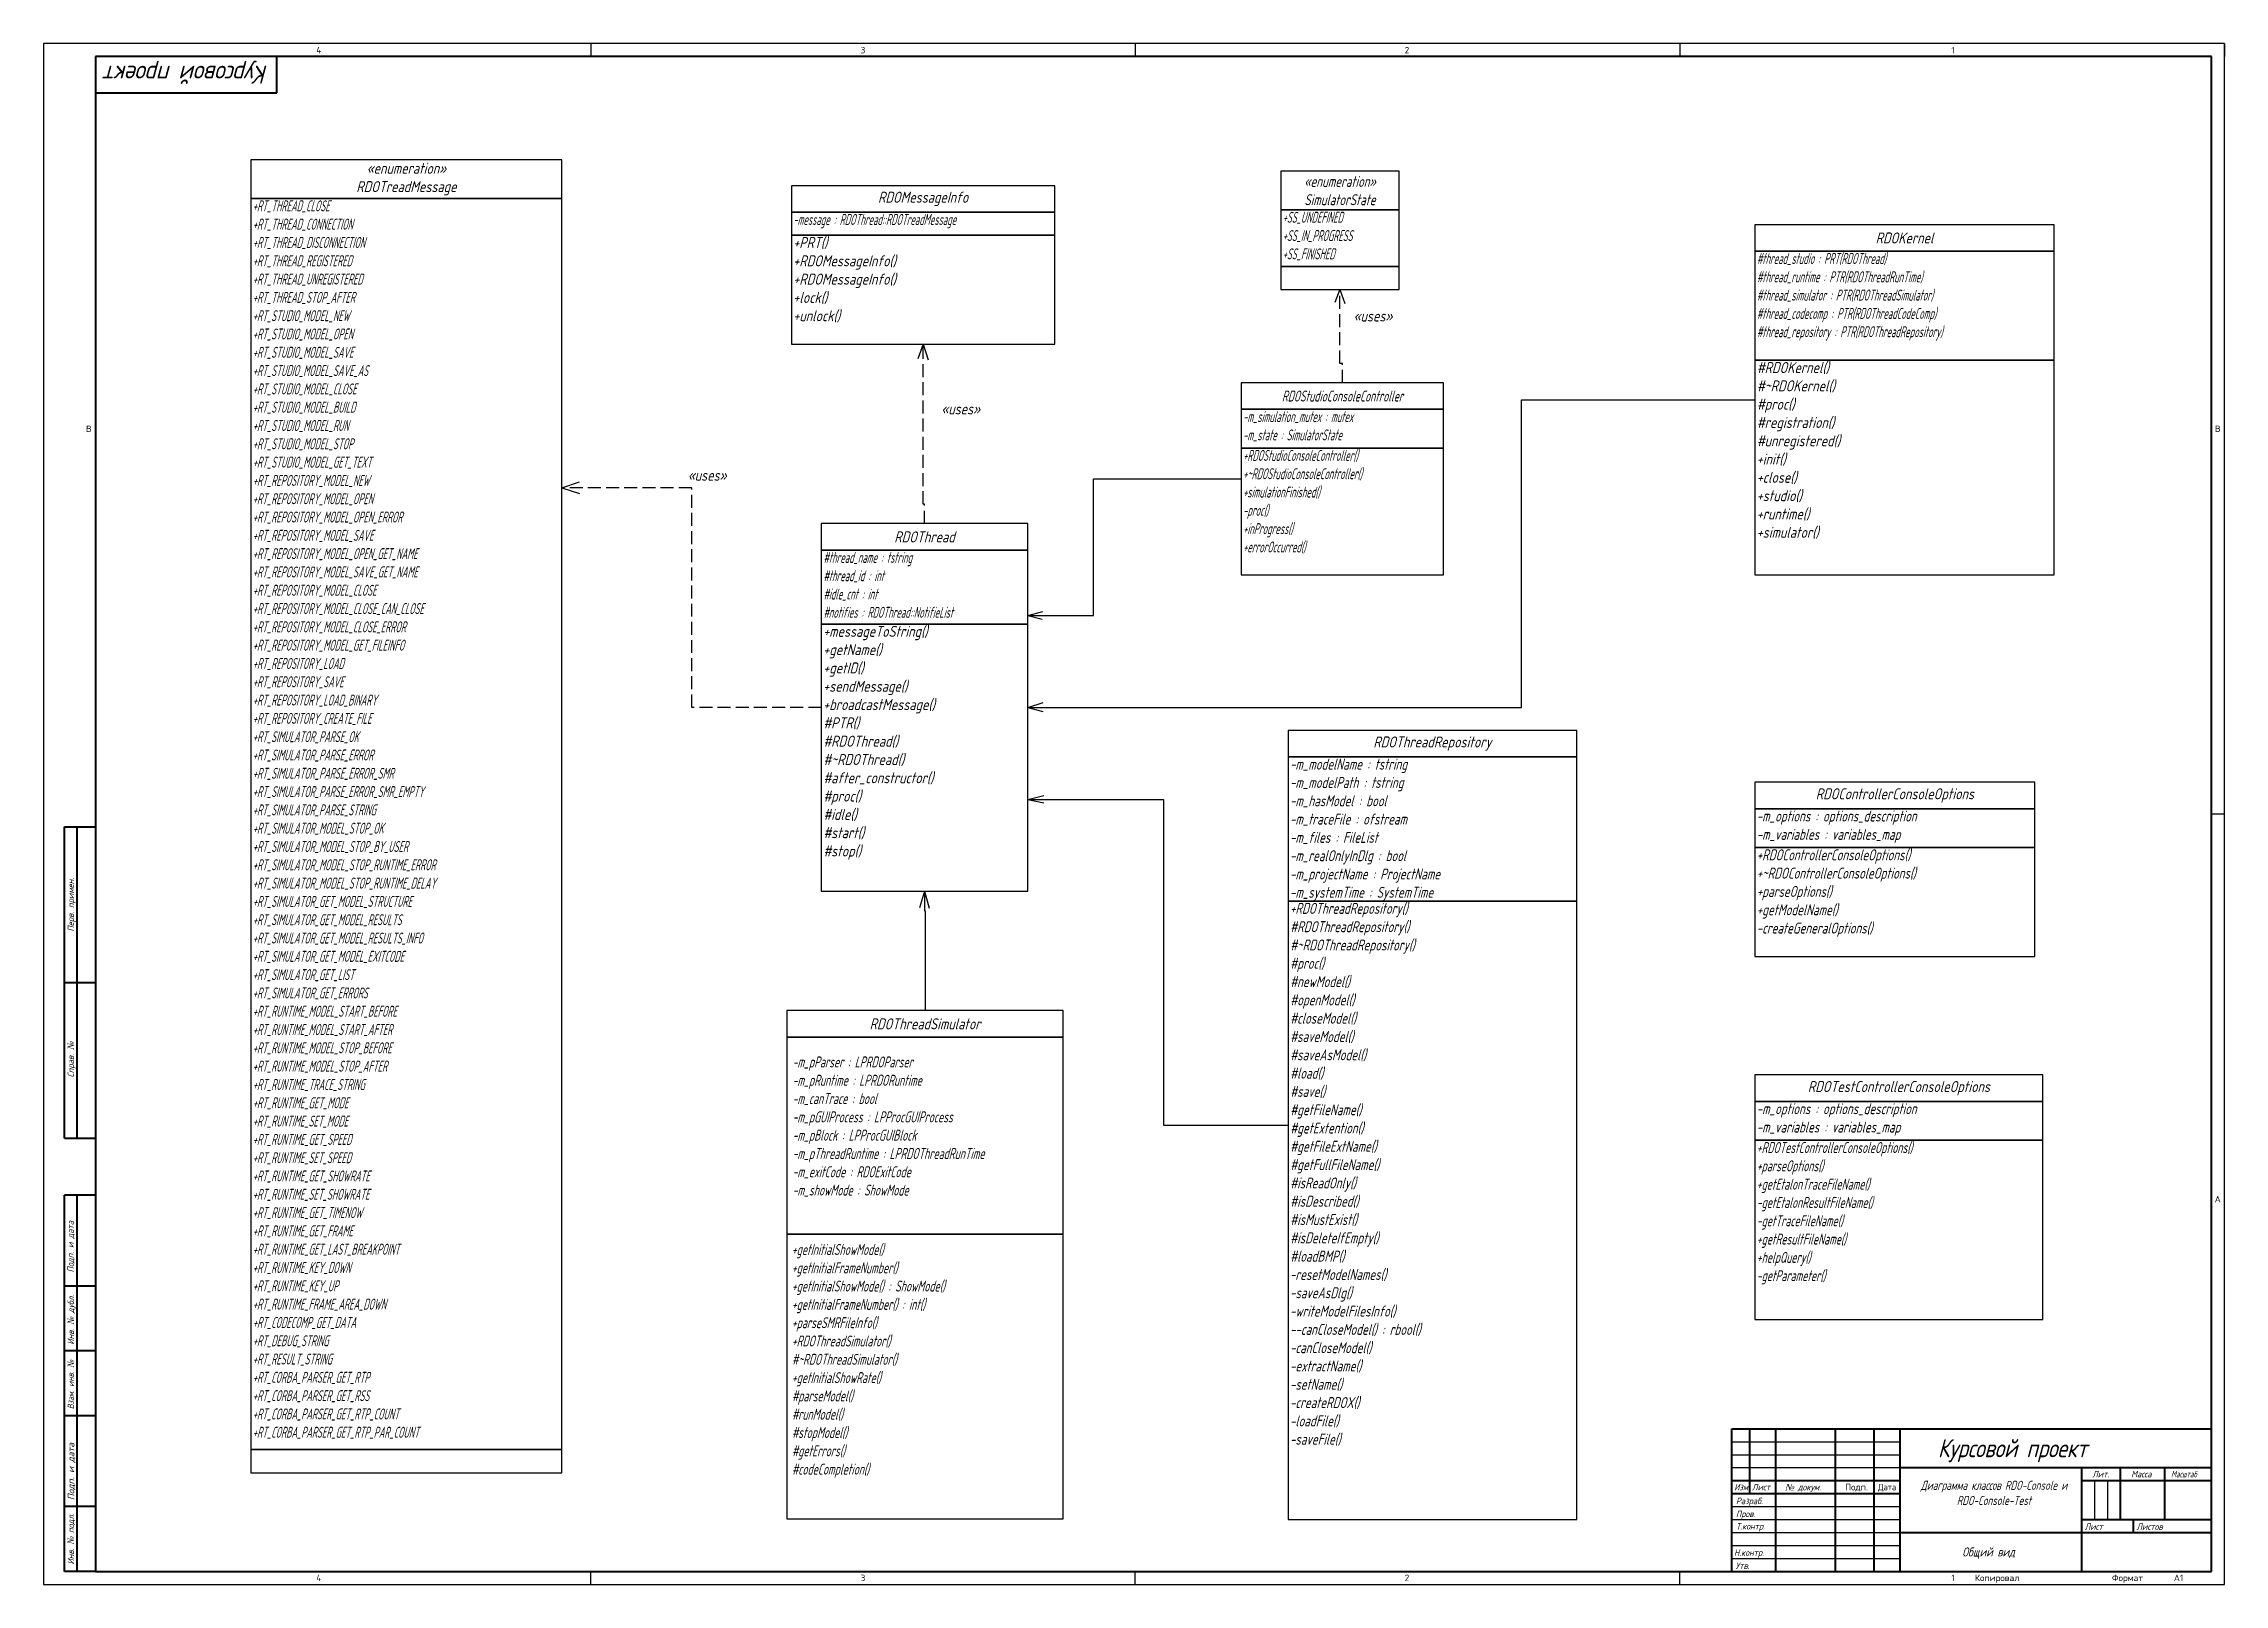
# Model space of a CAD drawing. Header units: millimetres. Extents: x 17 to 1994, y 648 to 1249.
# Drawn here: x 1153 to 1994, y 648 to 1242 of the extents above; entities that cross this region are included whole.
import ezdxf

# ---------------------------------------------------------------- set-up
doc = ezdxf.new("R2010")
doc.units = ezdxf.units.MM
doc.linetypes.add('GOST2.303 4', pattern=[7, 5, -2, 0])
doc.styles.add('GOST 2.304', font='CS_Gost2304.shx', dxfattribs={"oblique": 15})
doc.styles.get("Standard").update_dxf_attribs({"font": 'times.ttf', "oblique": 15})

msp = doc.modelspace()

# ---------------------------------------------------------------- linework, layer by layer
for p, q in [((1652.94, 1147.02), (1650.99, 1141.92)), ((1652.94, 1147.02), (1654.77, 1141.57)), ((1492.18, 1125.86), (1490.2, 1120.24)), ((1492.18, 1125.86), (1494.2, 1119.82)), ((1352.9, 1070.47), (1359.62, 1072.88)), ((1352.9, 1070.47), (1359.71, 1068.39)), ((1532.52, 1021.29), (1538.41, 1022.82)), ((1532.52, 1021.29), (1538.13, 1019.87)), ((1532.52, 985.86), (1538.5, 987.75)), ((1532.52, 985.86), (1538.34, 984.28)), ((1532.52, 950.43), (1538.78, 951.93)), ((1532.52, 950.43), (1538.69, 949.09)), ((1492.73, 915), (1490.84, 908.66)), ((1492.73, 915), (1494.57, 908.42))]:
    msp.add_line(p, q)
at = {"color": 1, "linetype": 'Continuous', "lineweight": 25, "extrusion": (0, 1, 0)}
for points, elevation in [([(-1994.02, 0), (-1153.02, 0)], 1241.78), ([(-1994.02, 0), (-1989.02, 0)], 944.78), ([(-1804.02, 0), (-1869.02, 0)], 702.78), ([(-1804.02, 0), (-1869.02, 0)], 697.78), ([(-1804.02, 0), (-1869.02, 0)], 692.78), ([(-1804.02, 0), (-1869.02, 0)], 677.78), ([(-1804.02, 0), (-1869.02, 0)], 672.78), ([(-1804.02, 0), (-1869.02, 0)], 667.78), ([(-1804.02, 0), (-1869.02, 0)], 662.78), ([(-1804.02, 0), (-1869.02, 0)], 657.78), ([(-1153.02, 0), (-1994.02, 0)], 647.78)]:
    msp.add_lwpolyline(points, dxfattribs=dict(at, elevation=elevation))
at = {"color": 1, "linetype": 'Continuous', "lineweight": 25, "extrusion": (1, 0, 0)}
for points, elevation in [([(1241.78, 0), (647.78, 0)], 1153.02), ([(1241.78, 0), (1236.78, 0)], 1364.02), ([(1241.78, 0), (1236.78, 0)], 1574.02), ([(1241.78, 0), (1236.78, 0)], 1784.02), ([(647.78, 0), (1241.78, 0)], 1994.02), ([(1241.78, 0), (1236.78, 0)], 1994.02), ([(672.78, 0), (687.78, 0)], 1944.02), ([(672.78, 0), (687.78, 0)], 1949.02), ([(647.78, 0), (652.78, 0)], 1364.02), ([(647.78, 0), (652.78, 0)], 1574.02), ([(647.78, 0), (652.78, 0)], 1784.02), ([(647.78, 0), (652.78, 0)], 1994.02)]:
    msp.add_lwpolyline(points, dxfattribs=dict(at, elevation=elevation))
at = {"color": 7, "linetype": 'Continuous', "lineweight": 60, "extrusion": (0, 1, 0)}
for points, elevation in [([(-1989.02, 0), (-1173.02, 0)], 1236.78), ([(-1243.02, 0), (-1173.02, 0)], 1236.78), ([(-1173.02, 0), (-1243.02, 0)], 1222.78), ([(-1161.02, 0), (-1173.02, 0)], 939.78), ([(-1161.02, 0), (-1173.02, 0)], 879.78), ([(-1161.02, 0), (-1173.02, 0)], 819.78), ([(-1173.02, 0), (-1161.02, 0)], 797.78), ([(-1173.02, 0), (-1161.02, 0)], 762.78), ([(-1173.02, 0), (-1161.02, 0)], 737.78), ([(-1173.02, 0), (-1161.02, 0)], 712.78), ([(-1804.02, 0), (-1989.02, 0)], 707.78), ([(-1869.02, 0), (-1989.02, 0)], 692.78), ([(-1804.02, 0), (-1869.02, 0)], 687.78), ([(-1804.02, 0), (-1869.02, 0)], 682.78), ([(-1939.02, 0), (-1989.02, 0)], 687.78), ([(-1173.02, 0), (-1161.02, 0)], 677.78), ([(-1869.02, 0), (-1989.02, 0)], 667.78), ([(-1939.02, 0), (-1989.02, 0)], 672.78), ([(-1173.02, 0), (-1161.02, 0)], 652.78), ([(-1173.02, 0), (-1989.02, 0)], 652.78), ([(-1804.02, 0), (-1989.02, 0)], 652.78)]:
    msp.add_lwpolyline(points, dxfattribs=dict(at, elevation=elevation))
at = {"color": 7, "linetype": 'Continuous', "lineweight": 60, "extrusion": (1, 0, 0)}
for points, elevation in [([(1236.78, 0), (652.78, 0)], 1173.02), ([(1236.78, 0), (1222.78, 0)], 1173.02), ([(1222.78, 0), (1236.78, 0)], 1243.02), ([(652.78, 0), (1236.78, 0)], 1989.02), ([(652.78, 0), (707.78, 0)], 1804.02), ([(682.78, 0), (707.78, 0)], 1811.02), ([(652.78, 0), (707.78, 0)], 1821.02), ([(652.78, 0), (707.78, 0)], 1844.02), ([(652.78, 0), (707.78, 0)], 1859.02), ([(652.78, 0), (707.78, 0)], 1869.02), ([(652.78, 0), (707.78, 0)], 1989.02), ([(652.78, 0), (692.78, 0)], 1939.02), ([(672.78, 0), (692.78, 0)], 1954.02), ([(672.78, 0), (692.78, 0)], 1971.02), ([(667.78, 0), (672.78, 0)], 1959.02)]:
    msp.add_lwpolyline(points, dxfattribs=dict(at, elevation=elevation))
at = {"color": 7, "linetype": 'Continuous'}
for points in [[(1232.94, 1182.06), (1352.9, 1182.06), (1352.9, 1197.02), (1232.94, 1197.02)], [(1441.41, 1176.82), (1542.94, 1176.82), (1542.94, 1187.02), (1441.41, 1187.02)], [(1630.11, 1177.65), (1675.77, 1177.65), (1675.77, 1192.61), (1630.11, 1192.61)], [(1232.94, 699.74), (1352.9, 699.74), (1352.9, 1182.06), (1232.94, 1182.06)], [(1630.11, 1155.92), (1675.77, 1155.92), (1675.77, 1177.65), (1630.11, 1177.65)], [(1441.41, 1167.92), (1542.94, 1167.92), (1542.94, 1176.82), (1441.41, 1176.82)], [(1812.94, 1161.76), (1928.4, 1161.76), (1928.4, 1171.96), (1812.94, 1171.96)], [(1441.41, 1125.86), (1542.94, 1125.86), (1542.94, 1167.92), (1441.41, 1167.92)], [(1812.94, 1119.71), (1928.4, 1119.71), (1928.4, 1161.76), (1812.94, 1161.76)], [(1630.11, 1147.02), (1675.77, 1147.02), (1675.77, 1155.92), (1630.11, 1155.92)], [(1812.94, 1037.02), (1928.4, 1037.02), (1928.4, 1119.71), (1812.94, 1119.71)], [(1614.85, 1100.81), (1692.94, 1100.81), (1692.94, 1111.01), (1614.85, 1111.01)], [(1614.85, 1085.84), (1692.94, 1085.84), (1692.94, 1100.81), (1614.85, 1100.81)], [(1614.85, 1037.02), (1692.94, 1037.02), (1692.94, 1085.84), (1614.85, 1085.84)], [(1452.94, 1046.52), (1532.52, 1046.52), (1532.52, 1056.72), (1452.94, 1056.72)], [(1452.94, 1018.02), (1532.52, 1018.02), (1532.52, 1046.52), (1452.94, 1046.52)], [(1452.94, 915), (1532.52, 915), (1532.52, 1018.02), (1452.94, 1018.02)], [(1632.94, 966.82), (1744.27, 966.82), (1744.27, 977.02), (1632.94, 977.02)], [(1632.94, 911.22), (1744.27, 911.22), (1744.27, 966.82), (1632.94, 966.82)], [(1812.94, 946.82), (1920.94, 946.82), (1920.94, 957.02), (1812.94, 957.02)], [(1812.94, 931.86), (1920.94, 931.86), (1920.94, 946.82), (1812.94, 946.82)], [(1812.94, 889.8), (1920.94, 889.8), (1920.94, 931.86), (1812.94, 931.86)], [(1632.94, 672.74), (1744.27, 672.74), (1744.27, 911.22), (1632.94, 911.22)], [(1439.69, 858.77), (1546.2, 858.77), (1546.2, 868.97), (1439.69, 868.97)], [(1439.69, 782.85), (1546.2, 782.85), (1546.2, 858.77), (1439.69, 858.77)], [(1812.94, 833.97), (1924.04, 833.97), (1924.04, 844.17), (1812.94, 844.17)], [(1812.94, 819.01), (1924.04, 819.01), (1924.04, 833.97), (1812.94, 833.97)], [(1812.94, 749.86), (1924.04, 749.86), (1924.04, 819.01), (1812.94, 819.01)], [(1439.69, 673.06), (1546.2, 673.06), (1546.2, 782.85), (1439.69, 782.85)], [(1232.94, 690.84), (1352.9, 690.84), (1352.9, 699.74), (1232.94, 699.74)]]:
    msp.add_lwpolyline(points, close=True, dxfattribs=at)
at = {"color": 7, "linetype": 'GOST2.303 4'}
for points in [[(1653.9, 1111.01), (1653.9, 1118.51), (1652.94, 1118.51), (1652.94, 1147.02)], [(1492.73, 1056.72), (1492.73, 1064.22), (1492.18, 1064.22), (1492.18, 1125.86)], [(1452.94, 985.86), (1402.94, 985.86), (1402.94, 1070.47), (1352.9, 1070.47)]]:
    msp.add_lwpolyline(points, dxfattribs=at)
at = {"color": 7, "linetype": 'Continuous'}
for points in [[(1532.52, 985.86), (1722.94, 985.86), (1722.94, 1104.49), (1812.94, 1104.49)], [(1532.52, 1021.29), (1557.94, 1021.29), (1557.94, 1074.01), (1614.85, 1074.01)], [(1532.52, 950.43), (1584.94, 950.43), (1584.94, 824.88), (1632.94, 824.88)], [(1492.73, 915), (1492.73, 907.5), (1492.94, 907.5), (1492.94, 868.97)]]:
    msp.add_lwpolyline(points, dxfattribs=at)
at = {"color": 7, "linetype": 'Continuous', "lineweight": 60, "extrusion": (1, 1.77636e-16, 0)}
for elevation in [1161.02, 1166.02]:
    msp.add_lwpolyline([(819.78, 0), (939.78, 0)], dxfattribs=dict(at, elevation=elevation))
at = {"color": 7, "linetype": 'Continuous', "lineweight": 60}
msp.add_lwpolyline([(1173.02, 939.78), (1173.02, 819.78)], dxfattribs=at)
at = {"color": 7, "linetype": 'Continuous', "lineweight": 60, "extrusion": (1, 1.96012e-16, 0)}
for points, elevation in [([(652.78, 0), (797.78, 0)], 1161.02), ([(652.78, 0), (797.78, 0)], 1166.02), ([(797.78, 0), (652.78, 0)], 1173.02)]:
    msp.add_lwpolyline(points, dxfattribs=dict(at, elevation=elevation))

# ---------------------------------------------------------------- texts
at = {"color": 1, "linetype": 'Continuous', "lineweight": 25, "attachment_point": 1, "style": 'GOST 2.304'}
for s, insert, char_height, width in [('\\Fsimplex.shx;\\W1.0000000000;\\Q0.2617993878;\\T1.0000000000;\\o\\l4', (1258.18, 1240.53), 2.5, 4.3068), ('\\Fsimplex.shx;\\W1.0000000000;\\Q0.2617993878;\\T1.0000000000;\\o\\l3', (1468.06, 1240.53), 2.5, 4.611), ('\\Fsimplex.shx;\\W1.0000000000;\\Q0.2617993878;\\T1.0000000000;\\o\\l2', (1677.89, 1240.53), 2.5, 4.611), ('\\Fsimplex.shx;\\W1.0000000000;\\Q0.2617993878;\\T1.0000000000;\\o\\l1', (1888.73, 1240.53), 2.5, 3.2439), ('\\Fsimplex.shx;\\W1.0000000000;\\Q0.2617993878;\\T1.0000000000;\\o\\lB', (1169.37, 1094.53), 2.5, 4.73), ('\\Fsimplex.shx;\\W1.0000000000;\\Q0.2617993878;\\T1.0000000000;\\o\\lB', (1990.37, 1094.53), 2.5, 4.73), ('\\Fsimplex.shx;\\W1.0000000000;\\Q0.2617993878;\\T1.0000000000;\\o\\lA', (1990.27, 797.53), 2.5, 4.4258), ('Курсовой проект', (1883.54, 703.78), 7, 101.4577), ('Лит.', (1943.08, 691.53), 2.5, 11.1477), ('Масса', (1958.06, 691.53), 2.5, 13.973), ('{\\W0.8;Масштаб}', (1973.46, 691.53), 2.5, 19.2666), ('Разраб.', (1805.65, 681.2), 2.5, 15.9096), ('{\\Fsimplex|c204;\\Q15;\\W0.8;Лист}', (1811.87, 686.53), 2.5, 11.5444), ('{\\fTimes New Roman|b0|i0|c204|p18;№} докум.', (1824.43, 686.53), 2.5, 17.9016), ('\\Fsimplex.shx;\\W1.0000000000;\\Q0.2617993878;\\T1.0000000000;\\o\\lПодп.', (1847.75, 686.53), 2.5, 12.2192), ('\\Fsimplex.shx;\\W0.8000000000;\\Q0.2617993878;\\T1.0000000000;\\o\\lДата', (1860.48, 686.53), 2.5, 10.8567), ('Пров.', (1805.65, 676.2), 2.5, 12.2192), ('Т.контр.', (1805.7, 671.42), 2.5, 15.7279), ('Лист', (1940.14, 671.28), 2.5, 12.9016), ('Листов', (1960.14, 671.28), 2.5, 17.4254), ('Н{\\Fcs_gost2304|c186;.}контр{\\Fcs_gost2304|c186;.}', (1804.92, 661.26), 2.5, 17.6835), ('Утв.', (1805.53, 656.2), 2.5, 10.4335), ('Общий вид', (1892.95, 662.03), 3.5, 33.8716), ('\\Fsimplex.shx;\\W1.0000000000;\\Q0.2617993878;\\T1.0000000000;\\o\\l4', (1258.18, 651.53), 2.5, 4.3068), ('\\Fsimplex.shx;\\W1.0000000000;\\Q0.2617993878;\\T1.0000000000;\\o\\l3', (1468.06, 651.53), 2.5, 4.611), ('\\Fsimplex.shx;\\W1.0000000000;\\Q0.2617993878;\\T1.0000000000;\\o\\l2', (1677.89, 651.53), 2.5, 4.611), ('\\Fsimplex.shx;\\W1.0000000000;\\Q0.2617993878;\\T1.0000000000;\\o\\l1', (1888.73, 651.53), 2.5, 3.2439), ('\\Fsimplex.shx;\\W1.0000000000;\\Q0.2617993878;\\T1.0000000000;\\o\\lКопировал', (1897.79, 651.53), 2.5, 22.9016), ('\\Fsimplex.shx;\\W1.0000000000;\\Q0.2617993878;\\T1.0000000000;\\o\\lФормат', (1950.65, 651.53), 2.5, 18.2097), ('\\Fsimplex.shx;\\W1.0000000000;\\Q0.2617993878;\\T1.0000000000;\\o\\lA1', (1974.52, 651.53), 2.5, 6.4052)]:
    msp.add_mtext(s, dxfattribs=dict(at, insert=insert, char_height=char_height, width=width))
for s, insert, char_height, width, rotation in [('{\\Fsimplex|c204;\\Q15;\\W0.8464;Курсовой проект}', (1239.67, 1226.28), 7, 85.5825, 180), ('{\\Fsimplex|c204;\\Q15;\\W0.9;Перв. примен.}', (1162.27, 899.44), 2.5, 29.243, 90), ('{\\Fsimplex|c204;\\Q15;\\W0.9;Справ. \\fTimes New Roman|b0|i0|c204|p18;№}', (1162.27, 843.23), 2.5, 19.1729, 90), ('{\\Fsimplex|c204;\\Q15;\\W0.9;Подп. и дата}', (1162.15, 768.04), 2.5, 29.9254, 90), ('{\\Fsimplex|c204;\\Q15;\\W0.8;Инв. \\fTimes New Roman|b0|i0|c204|p18;№\\Fsimplex|c204; дубл.}', (1162.27, 740.2), 2.5, 26.0287, 90), ('{\\Fsimplex|c204;\\Q15;\\W0.7;Взам. инв. \\fTimes New Roman|b0|i0|c204|p18;№}', (1162.27, 715.3), 2.5, 21.7138, 90), ('{\\Fsimplex|c204;\\Q15;Подп. и дата}', (1162.35, 680.27), 2.5, 29.9254, 90), ('{\\Fsimplex|c204;\\Q15;\\W0.8;Инв. \\fTimes New Roman|b0|i0|c204|p18;№\\Fsimplex|c204; подл.}', (1162.27, 655.46), 2.5, 26.6239, 90)]:
    msp.add_mtext(s, dxfattribs=dict(at, insert=insert, char_height=char_height, width=width, rotation=rotation))
at = {"style": 'GOST 2.304'}
for s, insert, char_height, width, attachment_point in [('{\\C7;«enumeration»\\PRDOTreadMessage}', (1292.92, 1189.54), 4.2333, 119.9607, 5), ('{\\W0.9;\\C7;«enumeration»\\PSimulatorState}', (1652.94, 1185.13), 4.2333, 45.6625, 5), ('{\\W0.7;\\C7;+RT_THREAD_CLOSE\\P+RT_THREAD_CONNECTION\\P+RT_THREAD_DISCONNECTION\\P+RT_THREAD_REGISTERED\\P+RT_THREAD_UNREGISTERED\\P+RT_THREAD_STOP_AFTER\\P+RT_STUDIO_MODEL_NEW\\P+RT_STUDIO_MODEL_OPEN\\P+RT_STUDIO_MODEL_SAVE\\P+RT_STUDIO_MODEL_SAVE_AS\\P+RT_STUDIO_MODEL_CLOSE\\P+RT_STUDIO_MODEL_BUILD\\P+RT_STUDIO_MODEL_RUN\\P+RT_STUDIO_MODEL_STOP\\P+RT_STUDIO_MODEL_GET_TEXT\\P+RT_REPOSITORY_MODEL_NEW\\P+RT_REPOSITORY_MODEL_OPEN\\P+RT_REPOSITORY_MODEL_OPEN_ERROR\\P+RT_REPOSITORY_MODEL_SAVE\\P+RT_REPOSITORY_MODEL_OPEN_GET_NAME\\P+RT_REPOSITORY_MODEL_SAVE_GET_NAME\\P+RT_REPOSITORY_MODEL_CLOSE\\P+RT_REPOSITORY_MODEL_CLOSE_CAN_CLOSE\\P+RT_REPOSITORY_MODEL_CLOSE_ERROR\\P+RT_REPOSITORY_MODEL_GET_FILEINFO\\P+RT_REPOSITORY_LOAD\\P+RT_REPOSITORY_SAVE\\P+RT_REPOSITORY_LOAD_BINARY\\P+RT_REPOSITORY_CREATE_FILE\\P+RT_SIMULATOR_PARSE_OK\\P+RT_SIMULATOR_PARSE_ERROR\\P+RT_SIMULATOR_PARSE_ERROR_SMR\\P+RT_SIMULATOR_PARSE_ERROR_SMR_EMPTY\\P+RT_SIMULATOR_PARSE_STRING\\P+RT_SIMULATOR_MODEL_STOP_OK\\P+RT_SIMULATOR_MODEL_STOP_BY_USER\\P+RT_SIMULATOR_MODEL_STOP_RUNTIME_ERROR\\P+RT_SIMULATOR_MODEL_STOP_RUNTIME_DELAY\\P+RT_SIMULATOR_GET_MODEL_STRUCTURE\\P+RT_SIMULATOR_GET_MODEL_RESULTS\\P+RT_SIMULATOR_GET_MODEL_RESULTS_INFO\\P+RT_SIMULATOR_GET_MODEL_EXITCODE\\P+RT_SIMULATOR_GET_LIST\\P+RT_SIMULATOR_GET_ERRORS\\P+RT_RUNTIME_MODEL_START_BEFORE\\P+RT_RUNTIME_MODEL_START_AFTER\\P+RT_RUNTIME_MODEL_STOP_BEFORE\\P+RT_RUNTIME_MODEL_STOP_AFTER\\P+RT_RUNTIME_TRACE_STRING\\P+RT_RUNTIME_GET_MODE\\P+RT_RUNTIME_SET_MODE\\P+RT_RUNTIME_GET_SPEED\\P+RT_RUNTIME_SET_SPEED\\P+RT_RUNTIME_GET_SHOWRATE\\P+RT_RUNTIME_SET_SHOWRATE\\P+RT_RUNTIME_GET_TIMENOW\\P+RT_RUNTIME_GET_FRAME\\P+RT_RUNTIME_GET_LAST_BREAKPOINT\\P+RT_RUNTIME_KEY_DOWN\\P+RT_RUNTIME_KEY_UP\\P+RT_RUNTIME_FRAME_AREA_DOWN\\P+RT_CODECOMP_GET_DATA\\P+RT_DEBUG_STRING\\P+RT_RESULT_STRING\\P+RT_CORBA_PARSER_GET_RTP\\P+RT_CORBA_PARSER_GET_RSS\\P+RT_CORBA_PARSER_GET_RTP_COUNT\\P+RT_CORBA_PARSER_GET_RTP_PAR_COUNT}', (1233.65, 1181.35), 4.2333, 119.9607, 1), ('{\\C7;RDOMessageInfo}', (1492.18, 1181.92), 4.2333, 101.5275, 5), ('{\\W0.7;\\C7;-message : RDOThread::RDOTreadMessage}', (1442.12, 1176.11), 4.2333, 101.5275, 1), ('{\\W0.7;\\C7;+SS_UNDEFINED\\P+SS_IN_PROGRESS\\P+SS_FINISHED}', (1630.82, 1176.95), 4.2333, 45.6625, 1), ('{\\C7;RDOKernel}', (1870.67, 1166.86), 4.2333, 115.4623, 5), ('{\\C7;+PRT()\\P+RDOMessageInfo()\\P+RDOMessageInfo()\\P+lock()\\P+unlock()}', (1442.12, 1167.21), 4.2333, 101.5275, 1), ('{\\W0.7;\\C7;#thread_studio : PRT(RDOThread)\\P#thread_runtime : PTR(RDOThreadRunTime)\\P#thread_simulator : PTR(RDOThreadSimulator)\\P#thread_codecomp : PTR(RDOThreadCodeComp)\\P#thread_repository : PTR(RDOThreadRepository)}', (1813.65, 1161.06), 4.2333, 115.4623, 1), ('{\\C7;«uses»}', (1665.65, 1136.77), 4.2333, 28.2222, 5), ('{\\C7;#RDOKernel()\\P#~RDOKernel()\\P#proc()\\P#registration()\\P#unregistered()\\P+init()\\P+close()\\P+studio()\\P+runtime()\\P+simulator()}', (1813.65, 1119.01), 4.2333, 115.4623, 1), ('{\\C7;«uses»}', (1506.67, 1100.95), 4.2333, 28.2222, 5), ('{\\W0.8;\\C7;RDOStudioConsoleController}', (1653.9, 1105.91), 4.2333, 78.09, 5), ('{\\W0.7;\\C7;-m_simulation_mutex : mutex\\P-m_state : SimulatorState}', (1615.56, 1100.1), 4.2333, 78.09, 1), ('{\\W0.7;\\C7;+RDOStudioConsoleController()\\P+~RDOStudioConsoleController()\\P+simulationFinished()\\P-proc()\\P+inProgress()\\P+errorOccurred()}', (1615.56, 1085.14), 4.2333, 78.09, 1), ('{\\C7;«uses»}', (1408.9, 1075.38), 4.2333, 28.2222, 5), ('{\\C7;RDOThread}', (1492.73, 1051.62), 4.2333, 79.5808, 5), ('{\\W0.7;\\C7;#thread_name : tstring\\P#thread_id : int\\P#idle_cnt : int\\P#notifies : RDOThread::NotifieList}', (1453.65, 1045.82), 4.2333, 79.5808, 1), ('{\\C7;+messageToString()\\P+getName()\\P+getID()\\P+sendMessage()\\P+broadcastMessage()\\P#PTR()\\P#RDOThread()\\P#~RDOThread()\\P#after_constructor()\\P#proc()\\P#idle()\\P#start()\\P#stop()}', (1453.65, 1017.31), 4.2333, 79.5808, 1), ('{\\C7;RDOThreadRepository}', (1688.6, 971.92), 4.2333, 111.325, 5), ('{\\W0.9;\\C7;-m_modelName : tstring\\P-m_modelPath : tstring\\P-m_hasModel : bool\\P-m_traceFile : ofstream\\P-m_files : FileList\\P-m_realOnlyInDlg : bool\\P-m_projectName : ProjectName\\P-m_systemTime : SystemTime}', (1633.65, 966.11), 4.2333, 111.325, 1), ('{\\C7;RDOControllerConsoleOptions}', (1866.94, 951.92), 4.2333, 108, 5), ('{\\W0.9;\\C7;-m_options : options_description\\P-m_variables : variables_map}', (1813.65, 946.11), 4.2333, 108, 1), ('{\\W0.9;\\C7;+RDOControllerConsoleOptions()\\P+~RDOControllerConsoleOptions()\\P+parseOptions()\\P+getModelName()\\P-createGeneralOptions()}', (1813.65, 931.15), 4.2333, 108, 1), ('{\\W0.9;\\C7;+RDOThreadRepository()\\P#RDOThreadRepository()\\P#~RDOThreadRepository()\\P#proc()\\P#newModel()\\P#openModel()\\P#closeModel()\\P#saveModel()\\P#saveAsModel()\\P#load()\\P#save()\\P#getFileName()\\P#getExtention()\\P#getFileExtName()\\P#getFullFileName()\\P#isReadOnly()\\P#isDescribed()\\P#isMustExist()\\P#isDeleteIfEmpty()\\P#loadBMP()\\P-resetModelNames()\\P-saveAsDlg()\\P-writeModelFilesInfo()\\P--canCloseModel() : rbool()\\P-canCloseModel()\\P-extractName()\\P-setName()\\P-createRDOX()\\P-loadFile()\\P-saveFile()}', (1633.65, 910.51), 4.2333, 111.325, 1), ('{\\C7;RDOThreadSimulator}', (1492.94, 863.87), 4.2333, 106.5101, 5), ('\\pt42.33;{\\W0.8;\\C7;-m_pParser : LPRDOParser\\P\\ptz;-m_pRuntime : LPRDORuntime\\P-m_canTrace : bool\\P-m_pGUIProcess : LPProcGUIProcess\\P-m_pBlock : LPProcGUIBlock\\P-m_pThreadRuntime : LPRDOThreadRunTime\\P-m_exitCode : RDOExitCode\\P-m_showMode : ShowMode}', (1441.83, 851.3), 4.2333, 106.5101, 1), ('{\\C7;RDOTestControllerConsoleOptions}', (1868.49, 839.07), 4.2333, 111.0985, 5), ('{\\W0.9;\\C7;-m_options : options_description\\P-m_variables : variables_map}', (1813.65, 833.27), 4.2333, 111.0985, 1), ('{\\W0.8;\\C7;+RDOTestControllerConsoleOptions()\\P+parseOptions()\\P+getEtalonTraceFileName()\\P-getEtalonResultFileName()\\P-getTraceFileName()\\P+getResultFileName()\\P+helpQuery()\\P-getParameter()}', (1813.65, 818.31), 4.2333, 111.0985, 1), ('{\\W0.8;\\C7;+getInitialShowMode()\\P+getInitialFrameNumber()\\P+getInitialShowMode() : ShowMode()\\P+getInitialFrameNumber() : int()\\P+parseSMRFileInfo()\\P+RDOThreadSimulator()\\P#~RDOThreadSimulator()\\P+getInitialShowRate()\\P#parseModel()\\P#runModel()\\P#stopModel()\\P#getErrors()\\P#codeCompletion()}', (1441.53, 779.01), 4.2333, 106.5101, 1), ('{\\W0.9;Диаграмма классов RDO-Console и RDO-Console-Test}', (1905.16, 687.71), 3.5, 57.8067, 2)]:
    msp.add_mtext(s, dxfattribs=dict(at, insert=insert, char_height=char_height, width=width, attachment_point=attachment_point))
at = {"color": 1, "linetype": 'Continuous', "lineweight": 25, "insert": (1805.01, 686.53), "char_height": 2.5, "width": 7.1299, "attachment_point": 1}
msp.add_mtext('{\\Fsimplex|c204;\\W0.75;Изм\\Fsimplex|c186;.}', dxfattribs=at)

doc.saveas('drawing.dxf')
